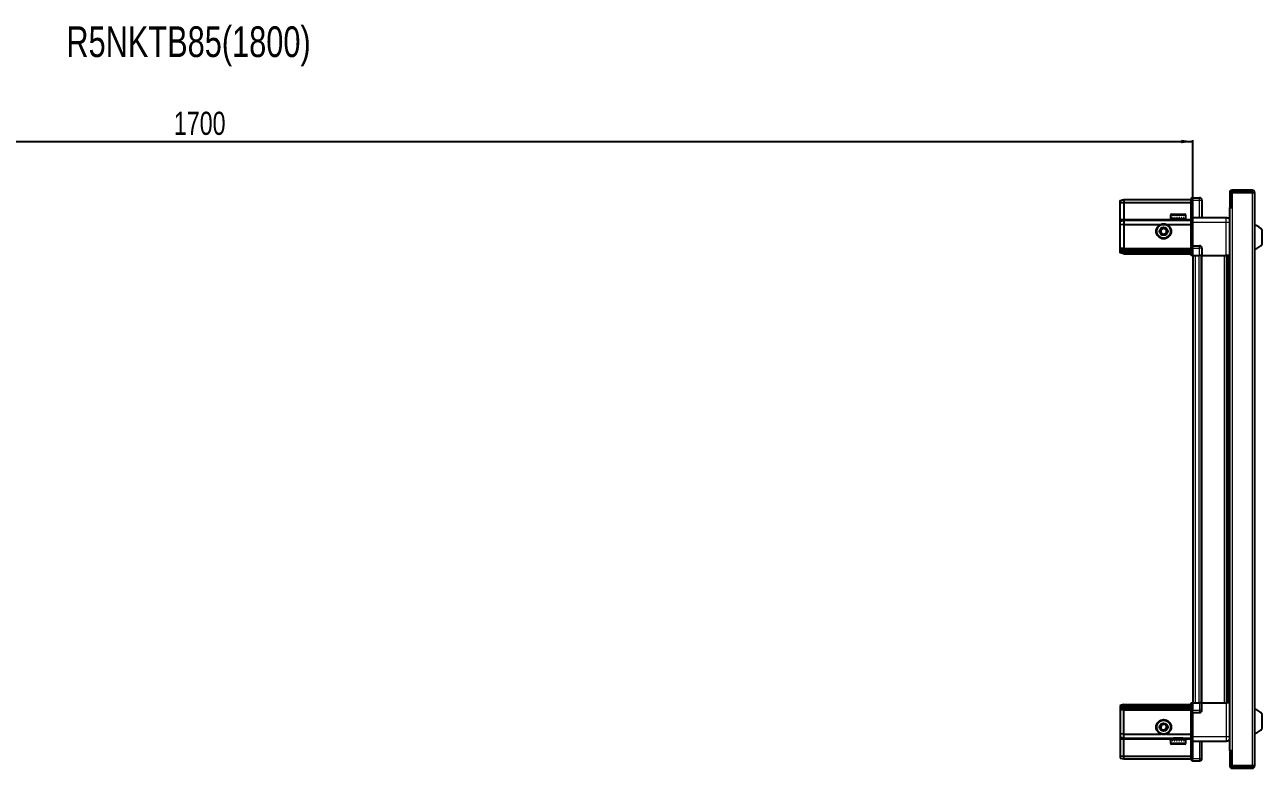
# Model space of a CAD drawing. Header units: millimetres. Extents: x 834 to 4644, y -809 to 1869.
# Drawn here: x 2602 to 3670, y 1227 to 1869 of the extents above; entities that cross this region are included whole.
import ezdxf

# ---------------------------------------------------------------- set-up
doc = ezdxf.new("R2010")
doc.units = ezdxf.units.MM
doc.layers.add('FORMAT', color=7, linetype='Continuous')
doc.styles.add('SLDTEXTSTYLE0', font='TXT', dxfattribs={"width": 0.75})
doc.dimstyles.new('SLDDIMSTYLE0', dxfattribs={"dimtxt": 20, "dimasz": 10, "dimexe": 0, "dimexo": 0.0625, "dimgap": 5, "dimtad": 2, "dimdec": 1, "dimrnd": 1e-09, "dimzin": 12, "dimdsep": 46, "dimtxsty": 'SLDTEXTSTYLE0', "dimsah": 1, "dimcen": 0.09, "dimadec": 0, "dimazin": 3, "dimtfac": 1, "dimtofl": 0, "dimtmove": 0, "dimatfit": 3, "dimfxl": 0, "dimfrac": 2, "dimtolj": 1, "dimtzin": 12, "dimarcsym": 0})

# ---------------------------------------------------------------- blocks, each defined once
blk = doc.blocks.new('_D_4')
at = {"layer": 'FORMAT'}
for p, q in [((1910.1, 1669.8), (1910.1, 1769.3)), ((1910.1, 1768.3), (3610.1, 1768.3)), ((3610.1, 1669.8), (3610.1, 1769.3))]:
    blk.add_line(p, q, dxfattribs=at)
for points in [[(1910.1, 1768.3), (1920.1, 1766.7), (1920.1, 1769.8)], [(3610.1, 1768.3), (3600.1, 1769.8), (3600.1, 1766.7)]]:
    blk.add_solid(points, dxfattribs=at)
at = {"layer": 'FORMAT', "insert": (2730.5, 1794), "char_height": 20, "attachment_point": 1, "style": 'SLDTEXTSTYLE0'}
blk.add_mtext('1700', dxfattribs=at)

msp = doc.modelspace()

# ---------------------------------------------------------------- linework, layer by layer
at = {"color": 7, "linetype": 'Continuous', "lineweight": 25}
for p, q in [((3641.92, 1724.16), (3641.92, 1711.76)), ((3643.42, 1724.16), (3643.42, 1711.76)), ((3643.92, 1711.26), (3643.92, 1724.16)), ((3643.92, 1724.16), (3661.32, 1724.16)), ((3661.32, 1726.26), (3644.02, 1726.26)), ((3661.32, 1724.76), (3644.02, 1724.76)), ((3661.32, 1724.76), (3661.32, 1726.26)), ((3661.32, 1724.16), (3663.42, 1724.16)), ((3663.42, 1724.16), (3663.42, 1229.36)), ((3547.42, 1717.45), (3550.42, 1718.26)), ((3547.42, 1715.6), (3547.42, 1717.45)), ((3547.42, 1715.6), (3550.42, 1715.76)), ((3547.42, 1701.26), (3547.42, 1715.6)), ((3550.42, 1718.26), (3550.42, 1715.76)), ((3550.42, 1718.26), (3608.72, 1718.26)), ((3550.42, 1715.76), (3550.42, 1701.26)), ((3550.42, 1715.76), (3608.72, 1715.76)), ((3609.59, 1719.76), (3608.72, 1719.26)), ((3609.59, 1719.76), (3608.72, 1719.26)), ((3608.72, 1719.26), (3608.72, 1717.76)), ((3608.72, 1702.96), (3608.72, 1717.76)), ((3609.92, 1719.76), (3609.59, 1719.76)), ((3609.92, 1719.76), (3609.59, 1719.76)), ((3609.92, 1719.76), (3609.92, 1719.76)), ((3609.92, 1717.76), (3609.92, 1719.76)), ((3609.92, 1719.76), (3615.92, 1719.76)), ((3609.92, 1717.76), (3609.92, 1702.96)), ((3617.92, 1717.76), (3617.92, 1702.76)), ((3641.82, 1711.26), (3641.82, 1242.26)), ((3641.82, 1711.26), (3643.92, 1711.26)), ((3641.92, 1711.76), (3643.42, 1711.76)), ((3547.42, 1699.45), (3547.42, 1701.26)), ((3547.42, 1699.45), (3550.42, 1700.26)), ((3547.42, 1696.42), (3547.42, 1699.45)), ((3550.42, 1701.26), (3550.42, 1700.26)), ((3550.42, 1700.26), (3550.42, 1696.76)), ((3550.42, 1700.26), (3608.72, 1700.26)), ((3590.92, 1704.66), (3590.92, 1701.76)), ((3590.92, 1701.76), (3590.96, 1701.76)), ((3591.08, 1702.26), (3590.96, 1702.26)), ((3590.96, 1702.26), (3590.96, 1701.76)), ((3590.96, 1701.76), (3591.08, 1701.76)), ((3591.08, 1702.26), (3591.08, 1701.76)), ((3591.08, 1701.76), (3591.49, 1701.76)), ((3591.83, 1702.26), (3591.49, 1702.26)), ((3591.49, 1702.26), (3591.49, 1701.76)), ((3591.49, 1701.76), (3591.83, 1701.76)), ((3591.72, 1705.46), (3603.12, 1705.46)), ((3591.83, 1702.26), (3591.83, 1701.76)), ((3591.83, 1701.76), (3592.6, 1701.76)), ((3593.12, 1702.26), (3592.6, 1702.26)), ((3592.6, 1702.26), (3592.6, 1701.76)), ((3592.6, 1701.76), (3593.12, 1701.76)), ((3593.02, 1701.76), (3593.02, 1701.66)), ((3593.02, 1701.66), (3601.82, 1701.66)), ((3593.12, 1702.26), (3593.12, 1701.76)), ((3593.12, 1701.76), (3594.18, 1701.76)), ((3593.42, 1701.26), (3594.11, 1700.77)), ((3593.42, 1701.26), (3601.42, 1701.26)), ((3594.11, 1700.77), (3593.42, 1700.29)), ((3593.42, 1700.29), (3593.42, 1700.26)), ((3593.42, 1700.29), (3601.42, 1700.29)), ((3594.11, 1700.77), (3600.73, 1700.77)), ((3594.84, 1702.26), (3594.18, 1702.26)), ((3594.18, 1702.26), (3594.18, 1701.76)), ((3594.18, 1701.76), (3594.84, 1701.76)), ((3594.84, 1702.26), (3594.84, 1701.76)), ((3594.84, 1701.76), (3596.08, 1701.76)), ((3596.81, 1702.26), (3596.08, 1702.26)), ((3596.08, 1702.26), (3596.08, 1701.76)), ((3596.08, 1701.76), (3596.51, 1701.76)), ((3596.51, 1702.26), (3596.51, 1701.76)), ((3596.81, 1702.26), (3596.81, 1701.76)), ((3596.81, 1701.76), (3598.11, 1701.76)), ((3598.84, 1702.26), (3598.11, 1702.26)), ((3598.11, 1702.26), (3598.11, 1701.76)), ((3598.38, 1702.26), (3598.38, 1701.76)), ((3598.38, 1701.76), (3598.84, 1701.76)), ((3598.84, 1702.26), (3598.84, 1701.76)), ((3598.84, 1701.76), (3600.08, 1701.76)), ((3600.73, 1702.26), (3600.08, 1702.26)), ((3600.08, 1702.26), (3600.08, 1701.76)), ((3600.08, 1701.76), (3600.73, 1701.76)), ((3600.73, 1702.26), (3600.73, 1701.76)), ((3600.73, 1701.76), (3601.78, 1701.76)), ((3600.73, 1700.77), (3601.42, 1701.26)), ((3601.42, 1700.29), (3600.73, 1700.77)), ((3601.42, 1700.26), (3601.42, 1700.29)), ((3602.3, 1702.26), (3601.78, 1702.26)), ((3601.78, 1702.26), (3601.78, 1701.76)), ((3601.78, 1701.76), (3602.3, 1701.76)), ((3601.82, 1701.66), (3601.82, 1701.76)), ((3602.3, 1702.26), (3602.3, 1701.76)), ((3602.3, 1701.76), (3603.06, 1701.76)), ((3603.39, 1702.26), (3603.06, 1702.26)), ((3603.06, 1702.26), (3603.06, 1701.76)), ((3603.06, 1701.76), (3603.39, 1701.76)), ((3603.39, 1702.26), (3603.39, 1701.76)), ((3603.39, 1701.76), (3603.78, 1701.76)), ((3603.89, 1702.26), (3603.78, 1702.26)), ((3603.78, 1702.26), (3603.78, 1701.76)), ((3603.78, 1701.76), (3603.89, 1701.76)), ((3603.89, 1702.26), (3603.89, 1701.76)), ((3603.89, 1701.76), (3603.92, 1701.76)), ((3603.92, 1701.76), (3603.92, 1704.66)), ((3608.72, 1702.76), (3608.72, 1702.96)), ((3609.92, 1702.76), (3608.72, 1702.76)), ((3608.72, 1698.76), (3608.72, 1702.76)), ((3608.72, 1678.46), (3608.72, 1698.76)), ((3609.92, 1702.96), (3609.92, 1702.76)), ((3609.92, 1702.76), (3609.92, 1698.76)), ((3609.92, 1702.76), (3638.92, 1702.76)), ((3609.92, 1698.76), (3609.92, 1678.46)), ((3550.42, 1696.76), (3547.42, 1696.42)), ((3547.42, 1676.26), (3547.42, 1696.42)), ((3550.42, 1696.76), (3550.42, 1676.26)), ((3550.42, 1696.76), (3582.42, 1696.76)), ((3587.42, 1696.76), (3608.72, 1696.76)), ((3670.02, 1679.76), (3670.02, 1691.76)), ((3608.72, 1678.26), (3608.72, 1678.46)), ((3609.92, 1678.26), (3608.72, 1678.26)), ((3608.72, 1678.26), (3608.72, 1677.58)), ((3608.72, 1669.76), (3608.72, 1677.58)), ((3609.92, 1678.46), (3609.92, 1678.26)), ((3609.92, 1676.26), (3609.92, 1678.26)), ((3609.92, 1676.26), (3609.92, 1678.26)), ((3609.92, 1678.26), (3615.92, 1678.26)), ((3547.42, 1674.45), (3547.42, 1676.26)), ((3550.42, 1675.26), (3547.42, 1674.45)), ((3547.42, 1673.71), (3547.42, 1674.45)), ((3550.42, 1674.26), (3547.42, 1673.71)), ((3547.42, 1673.21), (3547.42, 1673.71)), ((3550.42, 1672.76), (3547.42, 1673.21)), ((3547.42, 1672.06), (3547.42, 1673.21)), ((3550.42, 1671.26), (3547.42, 1672.06)), ((3550.42, 1676.26), (3550.42, 1675.26)), ((3550.42, 1675.26), (3550.42, 1674.26)), ((3550.42, 1675.26), (3608.72, 1675.26)), ((3550.42, 1674.26), (3608.72, 1674.26)), ((3550.42, 1674.26), (3550.42, 1672.76)), ((3550.42, 1672.76), (3550.42, 1671.26)), ((3550.42, 1672.76), (3608.72, 1672.76)), ((3550.42, 1671.26), (3608.72, 1671.26)), ((3609.59, 1669.76), (3608.72, 1669.76)), ((3609.59, 1676.26), (3609.59, 1669.76)), ((3609.92, 1669.76), (3609.59, 1669.76)), ((3609.92, 1676.26), (3609.92, 1669.76)), ((3609.92, 1669.76), (3615.92, 1669.76)), ((3610.07, 1669.76), (3610.07, 1283.76)), ((3617.92, 1669.76), (3615.92, 1669.76)), ((3617.27, 1669.76), (3617.27, 1283.76)), ((3617.92, 1676.26), (3617.92, 1669.76)), ((3617.92, 1669.76), (3638.92, 1669.76)), ((3639.94, 1283.76), (3639.94, 1669.76)), ((3639.98, 1283.76), (3639.98, 1669.76)), ((3641.77, 1669.76), (3641.77, 1283.76)), ((3550.42, 1282.26), (3547.42, 1281.45)), ((3550.42, 1280.76), (3550.42, 1282.26)), ((3550.42, 1282.26), (3608.72, 1282.26)), ((3608.72, 1275.93), (3608.72, 1283.76)), ((3608.72, 1283.76), (3609.59, 1283.76)), ((3609.59, 1283.76), (3609.59, 1283.76)), ((3609.59, 1283.76), (3609.59, 1277.26)), ((3609.92, 1283.76), (3609.59, 1283.76)), ((3609.92, 1283.76), (3609.92, 1277.26)), ((3609.92, 1283.76), (3609.92, 1283.76)), ((3609.92, 1283.76), (3609.92, 1277.26)), ((3609.92, 1283.76), (3615.92, 1283.76)), ((3617.92, 1283.76), (3615.92, 1283.76)), ((3617.92, 1277.26), (3617.92, 1283.76)), ((3617.92, 1283.76), (3638.92, 1283.76)), ((3547.42, 1281.45), (3547.42, 1280.3)), ((3550.42, 1280.76), (3547.42, 1280.3)), ((3547.42, 1280.3), (3547.42, 1279.8)), ((3550.42, 1279.26), (3547.42, 1279.8)), ((3547.42, 1279.8), (3547.42, 1279.06)), ((3550.42, 1278.26), (3547.42, 1279.06)), ((3547.42, 1279.06), (3547.42, 1277.26)), ((3547.42, 1277.26), (3547.42, 1257.09)), ((3550.42, 1279.26), (3550.42, 1280.76)), ((3550.42, 1280.76), (3608.72, 1280.76)), ((3550.42, 1279.26), (3608.72, 1279.26)), ((3550.42, 1278.26), (3550.42, 1279.26)), ((3550.42, 1278.26), (3608.72, 1278.26)), ((3550.42, 1277.26), (3550.42, 1278.26)), ((3550.42, 1256.76), (3550.42, 1277.26)), ((3608.72, 1275.93), (3608.72, 1275.26)), ((3609.92, 1275.26), (3608.72, 1275.26)), ((3608.72, 1275.06), (3608.72, 1275.26)), ((3608.72, 1254.76), (3608.72, 1275.06)), ((3609.92, 1275.26), (3609.92, 1277.26)), ((3609.92, 1275.26), (3609.92, 1275.06)), ((3609.92, 1275.26), (3615.92, 1275.26)), ((3609.92, 1275.06), (3609.92, 1254.76)), ((3670.02, 1261.76), (3670.02, 1273.76)), ((3550.42, 1256.76), (3547.42, 1257.09)), ((3547.42, 1257.09), (3547.42, 1254.06)), ((3547.42, 1254.06), (3550.42, 1253.26)), ((3547.42, 1254.06), (3547.42, 1252.26)), ((3547.42, 1252.26), (3547.42, 1237.91)), ((3550.42, 1256.76), (3582.42, 1256.76)), ((3550.42, 1253.26), (3550.42, 1256.76)), ((3550.42, 1253.26), (3608.72, 1253.26)), ((3550.42, 1252.26), (3550.42, 1253.26)), ((3550.42, 1237.76), (3550.42, 1252.26)), ((3587.42, 1256.76), (3608.72, 1256.76)), ((3590.92, 1251.76), (3590.92, 1248.86)), ((3590.94, 1251.76), (3590.92, 1251.76)), ((3590.94, 1251.26), (3590.94, 1251.76)), ((3591.04, 1251.76), (3590.94, 1251.76)), ((3590.94, 1251.26), (3591.04, 1251.26)), ((3591.04, 1251.26), (3591.04, 1251.76)), ((3591.41, 1251.76), (3591.04, 1251.76)), ((3591.41, 1251.26), (3591.41, 1251.76)), ((3591.73, 1251.76), (3591.41, 1251.76)), ((3591.41, 1251.26), (3591.73, 1251.26)), ((3591.73, 1251.26), (3591.73, 1251.76)), ((3592.47, 1251.76), (3591.73, 1251.76)), ((3592.47, 1251.26), (3592.47, 1251.76)), ((3592.97, 1251.76), (3592.47, 1251.76)), ((3592.47, 1251.26), (3592.97, 1251.26)), ((3592.97, 1251.26), (3592.97, 1251.76)), ((3594.01, 1251.76), (3592.97, 1251.76)), ((3593.02, 1251.86), (3593.02, 1251.76)), ((3601.82, 1251.86), (3593.02, 1251.86)), ((3593.42, 1253.26), (3593.42, 1253.22)), ((3593.42, 1253.22), (3594.11, 1252.74)), ((3601.42, 1253.22), (3593.42, 1253.22)), ((3594.11, 1252.74), (3593.42, 1252.26)), ((3601.42, 1252.26), (3593.42, 1252.26)), ((3594.01, 1251.26), (3594.01, 1251.76)), ((3594.66, 1251.76), (3594.01, 1251.76)), ((3594.01, 1251.26), (3594.66, 1251.26)), ((3600.73, 1252.74), (3594.11, 1252.74)), ((3594.66, 1251.26), (3594.66, 1251.76)), ((3595.89, 1251.76), (3594.66, 1251.76)), ((3595.89, 1251.26), (3595.89, 1251.76)), ((3596.38, 1251.76), (3595.89, 1251.76)), ((3595.89, 1251.26), (3596.61, 1251.26)), ((3596.38, 1251.26), (3596.38, 1251.76)), ((3596.61, 1251.26), (3596.61, 1251.76)), ((3597.91, 1251.76), (3596.61, 1251.76)), ((3597.91, 1251.26), (3597.91, 1251.76)), ((3597.91, 1251.26), (3598.64, 1251.26)), ((3598.25, 1251.26), (3598.25, 1251.76)), ((3598.64, 1251.76), (3598.25, 1251.76)), ((3598.64, 1251.26), (3598.64, 1251.76)), ((3599.89, 1251.76), (3598.64, 1251.76)), ((3599.89, 1251.26), (3599.89, 1251.76)), ((3600.56, 1251.76), (3599.89, 1251.76)), ((3599.89, 1251.26), (3600.56, 1251.26)), ((3600.56, 1251.26), (3600.56, 1251.76)), ((3601.63, 1251.76), (3600.56, 1251.76)), ((3600.73, 1252.74), (3601.42, 1253.22)), ((3601.42, 1252.26), (3600.73, 1252.74)), ((3601.42, 1253.22), (3601.42, 1253.26)), ((3601.63, 1251.26), (3601.63, 1251.76)), ((3602.16, 1251.76), (3601.63, 1251.76)), ((3601.63, 1251.26), (3602.16, 1251.26)), ((3601.82, 1251.76), (3601.82, 1251.86)), ((3602.16, 1251.26), (3602.16, 1251.76)), ((3602.95, 1251.76), (3602.16, 1251.76)), ((3602.95, 1251.26), (3602.95, 1251.76)), ((3603.3, 1251.76), (3602.95, 1251.76)), ((3602.95, 1251.26), (3603.3, 1251.26)), ((3603.3, 1251.26), (3603.3, 1251.76)), ((3603.74, 1251.76), (3603.3, 1251.76)), ((3603.74, 1251.26), (3603.74, 1251.76)), ((3603.87, 1251.76), (3603.74, 1251.76)), ((3603.74, 1251.26), (3603.87, 1251.26)), ((3603.87, 1251.26), (3603.87, 1251.76)), ((3603.92, 1251.76), (3603.87, 1251.76)), ((3603.92, 1248.86), (3603.92, 1251.76)), ((3608.72, 1250.76), (3608.72, 1254.76)), ((3609.92, 1250.76), (3608.72, 1250.76)), ((3608.72, 1250.56), (3608.72, 1250.76)), ((3608.72, 1235.76), (3608.72, 1250.56)), ((3609.92, 1254.76), (3609.92, 1250.76)), ((3609.92, 1250.76), (3609.92, 1250.56)), ((3609.92, 1250.76), (3638.92, 1250.76)), ((3609.92, 1250.56), (3609.92, 1235.76)), ((3609.92, 1250.56), (3609.92, 1235.76)), ((3617.92, 1235.76), (3617.92, 1250.76)), ((3603.12, 1248.06), (3591.72, 1248.06)), ((3643.92, 1242.26), (3641.82, 1242.26)), ((3641.92, 1241.76), (3643.42, 1241.76)), ((3641.92, 1241.76), (3641.92, 1229.36)), ((3643.42, 1241.76), (3643.42, 1229.36)), ((3643.92, 1229.36), (3643.92, 1242.26)), ((3547.42, 1237.91), (3550.42, 1237.76)), ((3547.42, 1237.91), (3547.42, 1236.06)), ((3547.42, 1236.06), (3550.42, 1235.26)), ((3550.42, 1237.76), (3608.72, 1237.76)), ((3550.42, 1235.26), (3550.42, 1237.76)), ((3550.42, 1235.26), (3608.72, 1235.26)), ((3608.72, 1235.76), (3608.72, 1234.26)), ((3608.72, 1234.26), (3609.59, 1233.76)), ((3609.92, 1233.76), (3609.59, 1233.76)), ((3609.92, 1233.76), (3609.92, 1235.76)), ((3609.92, 1233.76), (3615.92, 1233.76)), ((3661.32, 1229.36), (3643.92, 1229.36)), ((3644.02, 1228.76), (3661.32, 1228.76)), ((3663.42, 1229.36), (3661.32, 1229.36)), ((3661.32, 1228.76), (3661.32, 1227.26)), ((3644.02, 1227.26), (3661.32, 1227.26))]:
    msp.add_line(p, q, dxfattribs=at)
at = {"color": 8, "linetype": 'Continuous', "lineweight": 18}
for p, q in [((3643.42, 1724.16), (3641.92, 1724.16)), ((3644.02, 1724.76), (3644.02, 1726.26)), ((3661.32, 1724.16), (3661.32, 1229.36)), ((3609.92, 1717.76), (3608.72, 1717.76)), ((3609.92, 1717.76), (3615.92, 1717.76)), ((3615.92, 1717.76), (3615.92, 1719.76)), ((3615.92, 1702.76), (3615.92, 1717.76)), ((3615.92, 1717.76), (3617.92, 1717.76)), ((3643.92, 1711.26), (3643.92, 1242.26)), ((3547.42, 1701.26), (3550.42, 1701.26)), ((3550.42, 1701.26), (3593.42, 1701.26)), ((3590.92, 1704.66), (3603.92, 1704.66)), ((3601.42, 1701.26), (3608.72, 1701.26)), ((3608.72, 1702.96), (3609.92, 1702.96)), ((3609.92, 1698.76), (3608.72, 1698.76)), ((3609.92, 1698.76), (3638.92, 1698.76)), ((3638.92, 1669.76), (3638.92, 1698.76)), ((3608.72, 1678.46), (3609.92, 1678.46)), ((3615.92, 1676.26), (3615.92, 1678.26)), ((3550.42, 1676.26), (3547.42, 1676.26)), ((3550.42, 1676.26), (3608.72, 1676.26)), ((3609.92, 1676.26), (3609.59, 1676.26)), ((3609.92, 1676.26), (3615.92, 1676.26)), ((3612.07, 1669.76), (3612.07, 1283.76)), ((3615.27, 1669.76), (3615.27, 1283.76)), ((3615.92, 1669.76), (3615.92, 1676.26)), ((3617.92, 1676.26), (3615.92, 1676.26)), ((3617.92, 1669.76), (3617.92, 1283.76)), ((3637.32, 1283.76), (3637.32, 1669.76)), ((3638.74, 1669.76), (3638.74, 1283.76)), ((3641.18, 1283.76), (3641.18, 1669.76)), ((3609.92, 1283.76), (3609.59, 1283.76)), ((3615.92, 1283.76), (3615.92, 1277.26)), ((3638.92, 1283.76), (3638.92, 1254.76)), ((3550.42, 1277.26), (3547.42, 1277.26)), ((3550.42, 1277.26), (3608.72, 1277.26)), ((3609.92, 1275.06), (3608.72, 1275.06)), ((3609.92, 1277.26), (3609.59, 1277.26)), ((3609.92, 1277.26), (3615.92, 1277.26)), ((3617.92, 1277.26), (3615.92, 1277.26)), ((3615.92, 1277.26), (3615.92, 1275.26)), ((3547.42, 1252.26), (3550.42, 1252.26)), ((3550.42, 1252.26), (3593.42, 1252.26)), ((3601.42, 1252.26), (3608.72, 1252.26)), ((3609.92, 1254.76), (3608.72, 1254.76)), ((3609.92, 1250.56), (3608.72, 1250.56)), ((3609.92, 1254.76), (3638.92, 1254.76)), ((3615.92, 1250.76), (3615.92, 1235.76)), ((3603.92, 1248.86), (3590.92, 1248.86)), ((3609.92, 1235.76), (3608.72, 1235.76)), ((3609.92, 1235.76), (3615.92, 1235.76)), ((3615.92, 1235.76), (3617.92, 1235.76)), ((3615.92, 1235.76), (3615.92, 1233.76)), ((3643.42, 1229.36), (3641.92, 1229.36)), ((3644.02, 1228.76), (3644.02, 1227.26))]:
    msp.add_line(p, q, dxfattribs=at)
at = {"color": 7, "linetype": 'Continuous', "lineweight": 25}
for centre, radius in [((3584.92, 1690.76), 6.5), ((3584.92, 1690.76), 3.46), ((3584.92, 1262.76), 6.5), ((3584.92, 1262.76), 3.46)]:
    msp.add_circle(centre, radius, dxfattribs=at)
at = {"color": 8, "linetype": 'Continuous', "lineweight": 18}
for centre in [(3584.92, 1690.76), (3584.92, 1262.76)]:
    msp.add_circle(centre, 5.7, dxfattribs=at)
at = {"color": 7, "linetype": 'Continuous', "lineweight": 25}
for centre, radius, start, end in [((3644.02, 1724.16), 2.1, 90, 180), ((3644.02, 1724.16), 0.6, 90, 180), ((3661.32, 1724.16), 2.1, 0, 90), ((3661.32, 1724.16), 0.6, 0, 90), ((3615.92, 1717.76), 2, 0, 90), ((3591.72, 1704.66), 0.8, 90, 180), ((3593.02, 1701.26), 0.4, 0, 90), ((3601.82, 1701.26), 0.4, 90, 180), ((3603.12, 1704.66), 0.8, 0, 90), ((3584.92, 1690.76), 2.5, 120.74103, 180.74103), ((3584.92, 1690.76), 2.5, 180.74103, 240.74103), ((3584.92, 1690.76), 2.5, 60.74103, 120.74103), ((3584.92, 1690.76), 2.5, 240.74103, 300.74103), ((3584.92, 1690.76), 2.5, 0.74103, 60.74103), ((3584.92, 1690.76), 2.5, 300.74103, 0.74103), ((3660.4, 1684.73), 11.91, 36.1266, 75.29965), ((3615.92, 1676.26), 2, 0, 90), ((3660.4, 1686.78), 11.91, 284.70035, 323.8734), ((3615.92, 1277.26), 2, 270, 0), ((3660.4, 1266.73), 11.91, 36.1266, 75.29965), ((3584.92, 1262.76), 2.5, 155.91157, 215.91157), ((3584.92, 1262.76), 2.5, 95.91157, 155.91157), ((3584.92, 1262.76), 2.5, 215.91157, 275.91157), ((3584.92, 1262.76), 2.5, 35.91157, 95.91157), ((3584.92, 1262.76), 2.5, 275.91157, 335.91157), ((3584.92, 1262.76), 2.5, 335.91157, 35.91157), ((3660.4, 1268.78), 11.91, 284.70035, 323.8734), ((3593.02, 1252.26), 0.4, 270, 360), ((3601.82, 1252.26), 0.4, 180, 270), ((3591.72, 1248.86), 0.8, 180, 270), ((3603.12, 1248.86), 0.8, 270, 360), ((3615.92, 1235.76), 2, 270, 0), ((3644.02, 1229.36), 2.1, 180, 270), ((3644.02, 1229.36), 0.6, 180, 270), ((3661.32, 1229.36), 2.1, 270, 0), ((3661.32, 1229.36), 0.6, 270, 0)]:
    msp.add_arc(centre, radius, start, end, dxfattribs=at)
for centre, start_param, end_param in [((3606.12, 1676.26), 0, 0.7227342), ((3606.12, 1277.26), 5.5604511, 6.2831853)]:
    msp.add_ellipse(centre, major_axis=(3.46, 0), ratio=0.5773503, start_param=start_param, end_param=end_param, dxfattribs=at)
for points, knots in [([(3638.92, 1702.76), (3639.36, 1702.71), (3640.04, 1702.64), (3640.85, 1702.2), (3641.41, 1701.76), (3641.68, 1701.39), (3641.82, 1701.21)], [0, 0, 0, 0, 0.3842982, 0.5911726, 0.8024372, 1, 1, 1, 1]), ([(3582.4, 1692.17), (3582.84, 1692.43), (3583.67, 1692.92), (3584.5, 1693.42), (3584.88, 1693.64)], [0, 0, 0, 0, 0.5346859, 1, 1, 1, 1]), ([(3582.44, 1689.28), (3582.44, 1689.41), (3582.43, 1690), (3582.42, 1691), (3582.41, 1691.82), (3582.4, 1692.17)], [0, 0, 0, 0, 0.1331247, 0.6370994, 1, 1, 1, 1]), ([(3584.96, 1687.87), (3584.51, 1688.12), (3583.67, 1688.59), (3582.83, 1689.06), (3582.44, 1689.28)], [0, 0, 0, 0, 0.53468586, 1, 1, 1, 1]), ([(3584.88, 1693.64), (3585.33, 1693.39), (3586.17, 1692.92), (3587.01, 1692.45), (3587.4, 1692.23)], [0, 0, 0, 0, 0.5346859, 1, 1, 1, 1]), ([(3587.44, 1689.35), (3586.99, 1689.08), (3586.17, 1688.59), (3585.34, 1688.1), (3584.96, 1687.87)], [0, 0, 0, 0, 0.5346859, 1, 1, 1, 1]), ([(3587.4, 1692.23), (3587.4, 1691.89), (3587.42, 1691.06), (3587.43, 1690.07), (3587.44, 1689.47), (3587.44, 1689.35)], [0, 0, 0, 0, 0.3629006, 0.8668753, 1, 1, 1, 1]), ([(3641.77, 1669.76), (3641.73, 1669.76), (3641.51, 1669.76), (3640.79, 1669.76), (3639.83, 1669.76), (3639.18, 1669.76), (3638.92, 1669.76)], [0, 0, 0, 0, 0.0717073, 0.4209791, 0.7702508, 1, 1, 1, 1]), ([(3641.77, 1283.76), (3641.73, 1283.76), (3641.51, 1283.76), (3640.79, 1283.76), (3639.83, 1283.76), (3639.18, 1283.76), (3638.92, 1283.76)], [0, 0, 0, 0, 0.0717073, 0.4209791, 0.7702508, 1, 1, 1, 1]), ([(3582.05, 1262.46), (3582.26, 1262.93), (3582.65, 1263.81), (3583.04, 1264.69), (3583.23, 1265.1)], [0, 0, 0, 0, 0.5346859, 1, 1, 1, 1]), ([(3583.74, 1260.12), (3583.44, 1260.54), (3582.87, 1261.32), (3582.31, 1262.1), (3582.05, 1262.46)], [0, 0, 0, 0, 0.5346859, 1, 1, 1, 1]), ([(3583.23, 1265.1), (3583.57, 1265.13), (3584.39, 1265.22), (3585.38, 1265.32), (3585.97, 1265.38), (3586.1, 1265.39)], [0, 0, 0, 0, 0.36290056, 0.86687533, 1, 1, 1, 1]), ([(3586.1, 1265.39), (3586.4, 1264.97), (3586.97, 1264.19), (3587.53, 1263.42), (3587.79, 1263.05)], [0, 0, 0, 0, 0.5346859, 1, 1, 1, 1]), ([(3587.79, 1263.05), (3587.58, 1262.58), (3587.19, 1261.7), (3586.79, 1260.83), (3586.61, 1260.42)], [0, 0, 0, 0, 0.53468586, 1, 1, 1, 1]), ([(3586.61, 1260.42), (3586.49, 1260.41), (3585.89, 1260.34), (3584.9, 1260.24), (3584.08, 1260.16), (3583.74, 1260.12)], [0, 0, 0, 0, 0.13312467, 0.63709944, 1, 1, 1, 1]), ([(3638.92, 1250.76), (3639.36, 1250.8), (3640.04, 1250.88), (3640.85, 1251.31), (3641.41, 1251.75), (3641.68, 1252.12), (3641.82, 1252.31)], [0, 0, 0, 0, 0.3842982, 0.5911726, 0.8024372, 1, 1, 1, 1])]:
    msp.add_open_spline(points, degree=3, knots=knots, dxfattribs=at)
at = {"color": 8, "linetype": 'Continuous', "lineweight": 18}
for points in [[(3638.92, 1698.76), (3638.92, 1699.28), (3638.92, 1700.33), (3638.92, 1701.65), (3638.92, 1702.58), (3638.92, 1702.7), (3638.92, 1702.76)], [(3638.92, 1254.76), (3638.92, 1254.23), (3638.92, 1253.18), (3638.92, 1251.86), (3638.92, 1250.94), (3638.92, 1250.82), (3638.92, 1250.76)]]:
    msp.add_open_spline(points, degree=3, dxfattribs=at)
for points, knots in [([(3638.92, 1698.76), (3639.36, 1698.76), (3640.04, 1698.76), (3640.85, 1698.76), (3641.41, 1698.76), (3641.68, 1698.76), (3641.82, 1698.76)], [0, 0, 0, 0, 0.3842982, 0.5911726, 0.8024372, 1, 1, 1, 1]), ([(3638.92, 1254.76), (3639.36, 1254.76), (3640.04, 1254.76), (3640.85, 1254.76), (3641.41, 1254.76), (3641.68, 1254.76), (3641.82, 1254.76)], [0, 0, 0, 0, 0.38429816, 0.59117259, 0.8024372, 1, 1, 1, 1])]:
    msp.add_open_spline(points, degree=3, knots=knots, dxfattribs=at)

# ---------------------------------------------------------------- texts
at = {"layer": 'FORMAT', "insert": (2637.73, 1867.66), "char_height": 26.4583, "attachment_point": 1, "style": 'SLDTEXTSTYLE0'}
msp.add_mtext('R5NKTB85(1800)', dxfattribs=at)

# ---------------------------------------------------------------- dimensions: what is measured, and where the dimension line sits
at = {"layer": 'FORMAT'}
dim = msp.add_linear_dim(base=(3610.07, 1768.26), p1=(1910.07, 1669.76), p2=(3610.07, 1669.76), angle=0, dimstyle='SLDDIMSTYLE0', dxfattribs=at)
dim.commit()
dim.dimension.update_dxf_attribs({"geometry": '_D_4', "text_midpoint": (2760.07, 1768.26), "dimtype": 160})

doc.saveas('drawing.dxf')
